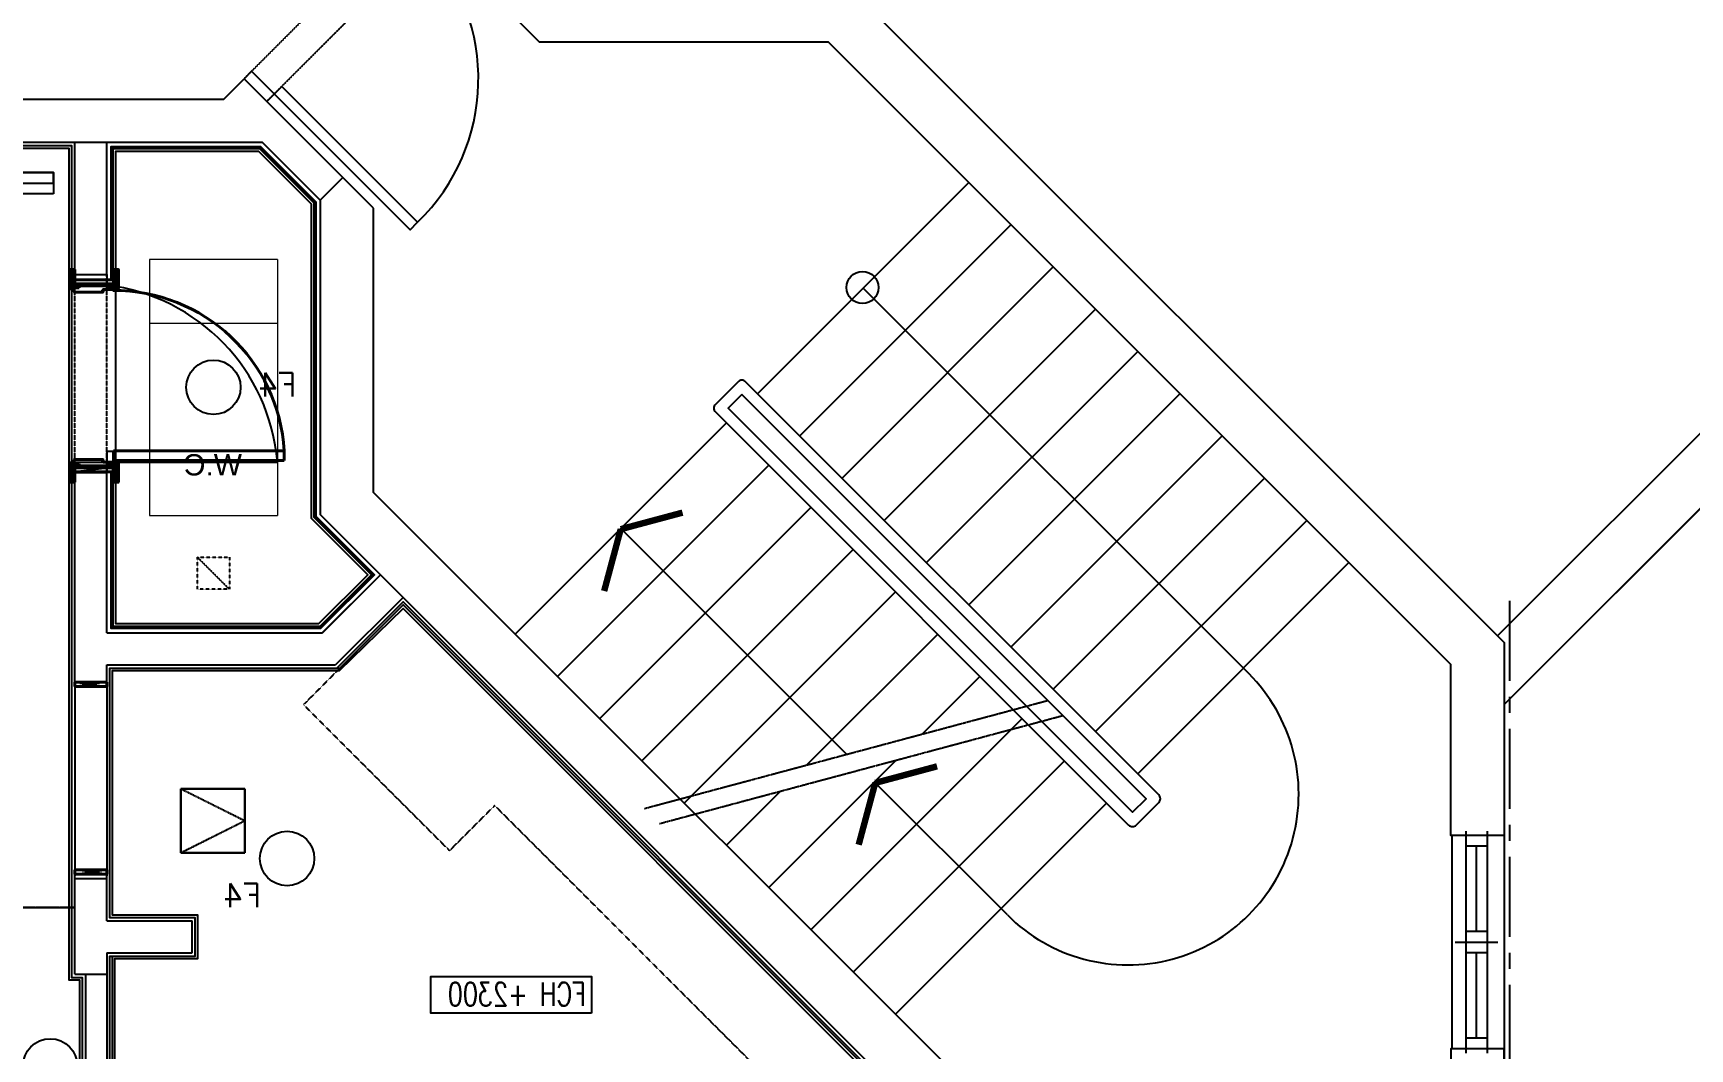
# Model space of a CAD drawing. Header units: millimetres. Extents: x 186805 to 449048, y 2167 to 51540.
# Drawn here: x 377433 to 385198, y 15832 to 20594 of the extents above; entities that cross this region are included whole.
import ezdxf
from ezdxf.enums import TextEntityAlignment as Align

# ---------------------------------------------------------------- set-up
doc = ezdxf.new("R2010")
doc.units = ezdxf.units.MM
for name, pattern in [('BC$0$XR-BAS2-BLOCK-B$1$CENTER', [2, 1.25, -0.25, 0.25, -0.25]), ('CENTER', [2, 1.25, -0.25, 0.25, -0.25]), ('HIDDEN', [0.375, 0.25, -0.125]), ('HIDDEN2', [0.1875, 0.125, -0.0625]), ('PHANTOM2', [1.25, 0.625, -0.125, 0.125, -0.125, 0.125, -0.125]), ('TYPICAL.FLR HVAC DUCTING_xref(NID-R5-MO)$0$TYPICAL FLR.-HVAC_xref$0$HIDDEN', [0.375, 0.25, -0.125])]:
    doc.linetypes.add(name, pattern=pattern)
doc.layers.get('0').update_dxf_attribs({"linetype": 'CONTINUOUS'})
for name, color, linetype, lineweight in [('0-60x60-C', 3, 'CONTINUOUS', 13), ('0-duct-C', 3, 'CONTINUOUS', 20), ('1', 130, 'CONTINUOUS', 40), ('ACCESS PANEL', 170, 'CONTINUOUS', 30), ('BC$0$a-wall', 7, 'CONTINUOUS', 20), ('PIB-FP1$0$A-ANNO-RMNM', 6, 'CONTINUOUS', 5), ('wall', 4, 'CONTINUOUS', 25)]:
    doc.layers.add(name, color=color, linetype=linetype, lineweight=lineweight)
for name, color, linetype in [('0-cornice-C', 3, 'CONTINUOUS'), ('0TG-grid', 9, 'CENTER'), ('0TG-text', 4, 'CONTINUOUS'), ('A-ABOV', 1, 'HIDDEN2'), ('A-ABOVE DOOR', 1, 'HIDDEN2'), ('A-CONC-BLDG', 6, 'CONTINUOUS'), ('a-door', 4, 'CONTINUOUS'), ('A-HANDRAIL', 4, 'CONTINUOUS'), ('A-STAIR', 51, 'CONTINUOUS'), ('a-wall', 140, 'CONTINUOUS'), ('A-WIND', 4, 'CONTINUOUS'), ('ALAN', 6, 'CONTINUOUS'), ('BA$0$DOOR', 8, 'CONTINUOUS'), ('BC-DOOR', 3, 'CONTINUOUS'), ('BC-TILES', 2, 'CONTINUOUS'), ('E-ARMATUR', 2, 'CONTINUOUS'), ('MEP', 16, 'CONTINUOUS'), ('SHADOW LINE', 151, 'CONTINUOUS'), ('TEXT', 3, 'CONTINUOUS')]:
    doc.layers.add(name, color=color, linetype=linetype)
doc.layers.add('D-ACC 200MM THICK', color=7, linetype='CONTINUOUS', true_color=0x48eaef)
doc.styles.add('BW.B$0$SAS', font='sanss___.ttf')
doc.styles.add('ROMANS_075', font='romans.shx', dxfattribs={"width": 0.75})

# ---------------------------------------------------------------- blocks, each defined once
blk = doc.blocks.new('SYM29')
at = {"color": 0, "linetype": 'ByBlock', "const_width": 30}
for points in [[(0, 0), (-150, 259.8)], [(0, 0), (-150, -259.8)]]:
    blk.add_lwpolyline(points, dxfattribs=at)
blk = doc.blocks.new('A$C7C4A1575')
at = {"layer": 'A-ABOV', "color": 8}
blk.add_line((71395.1, 35036.8), (72999.4, 35036.8), dxfattribs=at)
at = {"layer": 'A-ABOVE DOOR', "color": 8, "linetype": 'Continuous'}
blk.add_line((64938.5, 35700), (64938.5, 34700), dxfattribs=at)
at = {"layer": 'A-ABOVE DOOR', "color": 8}
for p, q in [((71245.1, 34000.8), (71245.1, 34900.8)), ((71395.1, 34000.8), (71395.1, 34900.8)), ((71245.1, 33000), (71245.1, 32070)), ((71395.1, 33000), (71395.1, 32070)), ((70495.1, 31259), (69717.3, 30481.2)), ((70495.1, 31259), (69717.3, 30481.2)), ((69823.4, 30375.1), (70601.2, 31152.9)), ((69823.4, 30375.1), (70601.2, 31152.9))]:
    blk.add_line(p, q, dxfattribs=at)
at = {"layer": 'A-CONC-BLDG', "color": 8}
blk.add_line((69995.1, 31759), (70139, 31615.1), dxfattribs=at)
blk.add_lwpolyline([(70139, 31615.1), (70245.1, 31721.2), (70245.1, 33194.8), (66839.9, 36600), (64695.1, 36600), (64695.1, 35700), (64945.1, 35700), (64945.1, 36350), (66736.4, 36350), (69995.1, 33091.3), (69995.1, 31759)], dxfattribs=at)
blk.add_lwpolyline([(64695.1, 33795.1), (64695.1, 34700), (64945.1, 34700), (64945.1, 33898.6), (67862.5, 30981.2), (69217.3, 30981.2), (69361.2, 30837.3), (69255.2, 30731.2), (67759, 30731.2)], close=True, dxfattribs=at)
at = {"layer": 'a-door', "color": 8}
for points in [[(70445.1, 32950), (70445.1, 32900), (71245.1, 32900), (71245.1, 33000)], [(71395.1, 33000), (71395.1, 32950), (70445.1, 32950)], [(71245.1, 32070), (71245.1, 32120), (71395.1, 32120), (71395.1, 32070)], [(70459.8, 31223.7), (69823.4, 31860.1), (69788, 31824.7), (70424.4, 31188.3)], [(70495.1, 31259), (70424.4, 31188.3)], [(70459.8, 31223.7), (70565.9, 31117.6), (70601.2, 31152.9)]]:
    blk.add_lwpolyline(points, dxfattribs=at)
for centre, radius, start, end in [((71354.6, 33026.1), 912.7, 184.78404, 263.10715), ((70438.2, 31152.6), 935.1, 134.04698, 222.85671)]:
    blk.add_arc(centre, radius, start, end, dxfattribs=at)
at = {"layer": 'A-HANDRAIL', "color": 8}
blk.add_lwpolyline([(66455.4, 34651.1, 0.414214), (66420, 34651.1), (66313.9, 34545.1, 0.414214), (66313.9, 34509.7), (68250.8, 32572.8, 0.414267), (68286.2, 32572.8), (68392.3, 32678.9, 0.414228), (68392.3, 32714.2)], format="xyb", close=True, dxfattribs=at)
blk.add_lwpolyline([(68268.5, 32632.9), (68332.2, 32696.6), (66437.7, 34591), (66374, 34527.4)], close=True, dxfattribs=at)
at = {"layer": 'A-STAIR', "color": 8}
for p, q in [((67548.5, 35537.9), (66558.6, 34547.9)), ((67746.5, 35339.9), (66756.6, 34349.9)), ((67944.5, 35141.9), (66954.6, 34151.9)), ((67024, 35072.4), (67646.3, 34450.2)), ((68142.5, 34943.9), (67545.5, 34346.9)), ((68340.5, 34745.9), (68086.4, 34491.8)), ((68538.5, 34547.9), (67548.5, 33558)), ((66412.9, 34410.7), (65423, 33420.8)), ((67963.9, 34369.3), (67350.5, 33756)), ((68736.5, 34349.9), (67746.5, 33360)), ((67775.9, 34320.5), (68835.5, 33261)), ((66610.9, 34212.7), (65621, 33222.8)), ((67423, 34224.4), (67152.5, 33953.9)), ((68934.4, 34151.9), (67944.5, 33162)), ((66808.9, 34014.7), (65819, 33024.8)), ((67702.8, 32130.9), (65892.6, 33941.1)), ((69132.4, 33953.9), (68142.5, 32964)), ((67006.9, 33816.7), (66017, 32826.8)), ((69330.4, 33756), (68340.5, 32766)), ((67204.9, 33618.7), (66214.9, 32628.8)), ((67402.9, 33420.8), (66412.9, 32430.8)), ((67600.9, 33222.8), (66610.9, 32232.8)), ((67798.9, 33024.8), (66808.9, 32034.8)), ((67996.9, 32826.8), (67006.9, 31836.8)), ((68194.8, 32628.8), (67204.9, 31638.8))]:
    blk.add_line(p, q, dxfattribs=at)
at = {"layer": 'A-STAIR', "color": 8, "linetype": 'PHANTOM2'}
for p, q in [((68654.5, 34644), (66764, 34137.5)), ((68725.2, 34573.3), (66834.7, 34066.8))]:
    blk.add_line(p, q, dxfattribs=at)
at = {"layer": 'A-STAIR', "color": 8}
blk.add_circle((67702.8, 32130.9), 75, dxfattribs=at)
blk.add_arc((66458.3, 34506.7), 800, 45, 225, dxfattribs=at)
at = {"layer": 'a-wall', "color": 8}
for p, q in [((71345.1, 35348.7), (71345.1, 37362.3)), ((71245.1, 35250), (71245.1, 37320.9)), ((71395.1, 35350), (71245.1, 35350)), ((71395.1, 35350), (71395.1, 34900.8)), ((70845.1, 35250), (70845.1, 35100)), ((71245.1, 35250), (70845.1, 35250)), ((71245.1, 35100), (70845.1, 35100)), ((71245.1, 35100), (71245.1, 34900.8)), ((71395.1, 34900.8), (71245.1, 34900.8)), ((64695.1, 34086.4), (63396.9, 32788.2)), ((71245.1, 34000.8), (71395.1, 34000.8)), ((71245.1, 34000.8), (71245.1, 33900)), ((71395.1, 34000.8), (71395.1, 33000)), ((69856.2, 33583.7), (70172.5, 33900)), ((71245.1, 33900), (70172.5, 33900)), ((63573.6, 32611.4), (64726.2, 33764)), ((69962.3, 33477.7), (70234.6, 33750)), ((71245.1, 33750), (70234.6, 33750)), ((71245.1, 33750), (71245.1, 33000)), ((71245.1, 33000), (71395.1, 33000)), ((71245.1, 32070), (71245.1, 31450)), ((71395.1, 32070), (71245.1, 32070)), ((71395.1, 32070), (71395.1, 31450)), ((70245.1, 31721.2), (70516.3, 31450)), ((70139, 31615.1), (70601.2, 31152.9)), ((71245.1, 31450), (70516.3, 31450)), ((71647.6, 31450), (71395.1, 31450)), ((70698.3, 31250), (70601.2, 31152.9)), ((70696.7, 31250), (71647.6, 31250))]:
    blk.add_line(p, q, dxfattribs=at)
at = {"layer": 'A-WIND', "color": 8}
for p, q in [((64775.1, 34680), (64775.1, 35720)), ((64875.1, 34680), (64875.1, 35720)), ((64775.1, 35650), (64875.1, 35650)), ((64825.1, 35650), (64825.1, 35250)), ((64925.1, 35200), (64725.1, 35200)), ((64775.1, 35250), (64875.1, 35250)), ((64775.1, 35150), (64875.1, 35150)), ((64825.1, 35150), (64825.1, 34750)), ((64775.1, 34750), (64875.1, 34750))]:
    blk.add_line(p, q, dxfattribs=at)
at = {"layer": 'ALAN', "color": 8}
blk.add_lwpolyline([(60642.7, 30034), (61968.5, 31359.8), (62003.9, 31324.4), (63418.1, 32738.7), (63382.7, 32774), (64695.1, 34086.4), (64695.1, 45150), (65870.1, 45150), (65870.1, 45100), (67870.1, 45100), (67870.1, 45150), (69570.1, 45150), (69570.1, 45100), (71570.1, 45100), (71570.1, 45150), (73270.1, 45150), (73270.1, 45100), (75270.1, 45100), (75270.1, 45150), (75543.3, 45150), (75686.4, 45007), (76075.3, 45395.9, -2.414214), (78479.5, 45395.9), (83782.8, 40092.6)], format="xyb", dxfattribs=at)
at = {"layer": 'A-STAIR', "color": 8, "xscale": -1, "rotation": 135.0000000005895}
for p in [(67643.1, 34453.4), (68836, 33264)]:
    blk.add_blockref('SYM29', p, dxfattribs=at)
blk = doc.blocks.new('A$C32DD6ECA')
at = {"layer": '0-60x60-C', "color": 16, "xscale": 0.04183124983683228, "yscale": 0.04183124983683228, "zscale": 0.04183124983683228, "rotation": 180}
blk.add_blockref('A$C7C4A1575', (4397.08, 2202.64), dxfattribs=at)
blk = doc.blocks.new('f44')
at = {"layer": 'E-ARMATUR', "color": 16}
blk.add_circle((0, 0), 127.5, dxfattribs=at)
blk = doc.blocks.new('F33')
at = {"layer": 'E-ARMATUR', "color": 16, "const_width": 31.1}
blk.add_lwpolyline([(-17.7, 0, 1), (17.7, 0, 1)], format="xyb", close=True, dxfattribs=at)
at = {"layer": 'E-ARMATUR', "color": 16}
blk.add_circle((0, 0), 127.5, dxfattribs=at)
blk = doc.blocks.new('A$C35C014DB')
at = {"color": 9}
blk.add_line((6089.7, 14732.9), (6075.6, 14732.9), dxfattribs=at)
at = {"color": 9, "linetype": 'HIDDEN2', "ltscale": 0.5}
for p, q in [((6075.6, 14732.9), (6247.1, 14561.5)), ((5562.6, 13877), (6247.1, 14561.5)), ((5562.6, 13877), (5350.5, 14089.1))]:
    blk.add_line(p, q, dxfattribs=at)
at = {"color": 9}
for points in [[(8907.8, 17182.9), (7333.6, 17182.9), (7333.6, 13282.9), (7283.6, 13282.9), (7283.6, 11279.4), (6233.6, 10229.4), (6233.6, 8512.9), (7749.1, 8512.9)], [(6075.6, 14732.9), (6075.6, 14732.9), (5779.7, 15028.9), (3393.6, 12642.8), (3393.6, 9972.9), (6043.6, 9972.9), (6043.6, 10572.9), (6243.6, 10572.9), (6243.6, 10437.4), (7143.6, 11337.4), (7142.2, 13383), (6753.6, 13382.9), (6753.6, 13562.9), (7153.6, 13562.9), (7153.6, 14732.9), (7153.6, 14732.9)]]:
    blk.add_lwpolyline(points, dxfattribs=at)
blk.add_lwpolyline([(6053.6, 9962.9), (6053.6, 10562.9), (6233.6, 10562.9), (6233.6, 10413.2), (7153.6, 11333.2), (7153.6, 13382.9), (6753.6, 13382.9), (6753.6, 13562.9), (7153.6, 13562.9), (7153.6, 14732.9), (6089.7, 14732.9), (5779.7, 15043), (3383.6, 12646.9), (3383.6, 9962.9)], close=True, dxfattribs=at)
at = {"color": 9, "linetype": 'HIDDEN2', "ltscale": 0.5}
blk.add_lwpolyline([(5350.5, 14089.1), (3754.6, 12493.2), (3754.6, 11966), (3393.6, 11966)], dxfattribs=at)
at = {"layer": '0-60x60-C', "color": 1}
for p, q in [((6368.6, 16647.9), (6968.6, 16647.9)), ((6368.6, 16647.9), (6368.6, 15447.9)), ((6968.6, 16647.9), (6968.6, 15447.9)), ((6368.6, 16347.9), (6968.6, 16347.9)), ((6968.6, 15747.9), (6368.6, 15747.9)), ((6968.6, 15447.9), (6368.6, 15447.9))]:
    blk.add_line(p, q, dxfattribs=at)
at = {"layer": '0-cornice-C', "color": 5}
blk.add_line((8922.8, 13611.2), (7318.6, 13611.2), dxfattribs=at)
at = {"layer": '0-duct-C', "color": 2}
blk.add_lwpolyline([(6189.1, 15201.4, 0, 0, 0), (6259.5, 15201.4, 0, 0, 0), (6259.5, 15224.3, 0, 0, 0), (6308.9, 15179.7, 0, 0, 0), (6308.9, 15201.4, 0, 0, 0), (6368.6, 15201.4, 40, 0, 0), (6468.6, 15201.4, 0, 0, 0)], format="xyseb", dxfattribs=at)
at = {"layer": '0TG-grid', "linetype": 'BC$0$XR-BAS2-BLOCK-B$1$CENTER', "ltscale": 300}
blk.add_line((593.6, 15047.9), (593.6, 1497.9), dxfattribs=at)
at = {"layer": '1', "color": 8}
for p, q in [((7113.6, 16513.9), (7113.6, 16599.9)), ((7115.6, 16601.9), (7138.6, 16601.9)), ((7118.1, 16519.9), (7118.1, 16593.9)), ((7120.1, 16595.9), (7136.1, 16595.9)), ((7136.1, 16585.9), (7133.1, 16585.9)), ((7133.1, 16585.9), (7133.1, 16529.9)), ((7136.1, 16595.9), (7136.1, 16585.9)), ((7137.2, 16534.9), (7137.2, 16552.9)), ((7137.2, 16552.9), (7318.6, 16552.9)), ((7318.6, 16600.9), (7318.6, 16524.9)), ((7341.6, 16600.9), (7318.6, 16600.9)), ((7318.6, 16552.9), (7318.6, 16534.9)), ((7337.1, 16595.9), (7321.1, 16595.9)), ((7321.1, 16595.9), (7321.1, 16585.9)), ((7321.1, 16585.9), (7324.1, 16585.9)), ((7324.1, 16585.9), (7324.1, 16529.9)), ((7339.1, 16519.9), (7339.1, 16593.9)), ((7343.6, 16512.9), (7343.6, 16598.9)), ((7136.1, 16511.9), (7115.6, 16511.9)), ((7136.1, 16519.9), (7118.1, 16519.9)), ((7118.1, 16517.9), (7118.1, 16519.9)), ((7118.1, 16519.9), (7158.1, 16519.9)), ((7158.1, 16515.9), (7120.1, 16515.9)), ((7133.1, 16529.9), (7136.1, 16529.9)), ((7136.1, 16529.9), (7136.1, 16519.9)), ((7171.1, 16524.9), (7136.1, 16524.9)), ((7136.1, 16524.9), (7136.1, 16519.9)), ((7136.1, 16519.9), (7160.1, 16519.9)), ((7160.1, 16515.9), (7136.1, 16515.9)), ((7136.1, 16515.9), (7136.1, 16509.9)), ((7318.6, 16534.9), (7137.2, 16534.9)), ((7138.1, 16507.9), (7184.1, 16507.9)), ((7156.6, 16534.9), (7156.6, 16524.9)), ((7156.6, 16524.9), (7300.6, 16524.9)), ((7158.1, 16519.9), (7158.1, 16515.9)), ((7160.1, 16519.9), (7160.1, 16515.9)), ((7211.1, 16524.9), (7176.1, 16524.9)), ((7186.1, 16505.9), (7186.1, 16504.2)), ((7186.1, 16504.2), (7187.1, 16504.2)), ((7186.1, 16502.1), (7188.1, 16502.1)), ((7186.1, 16502.1), (7186.1, 16496.9)), ((7187.1, 16504.2), (7189.1, 16504.2)), ((7188.1, 16502.1), (7189.1, 16502.1)), ((7188.1, 16494.9), (7319.1, 16494.9)), ((7189.1, 16502.1), (7189.1, 16504.2)), ((7211.1, 16524.9), (7216.1, 16524.9)), ((7281.1, 16524.9), (7216.1, 16524.9)), ((7321.1, 16524.9), (7286.1, 16524.9)), ((7297.1, 16515.9), (7297.1, 16519.9)), ((7297.1, 16519.9), (7321.1, 16519.9)), ((7321.1, 16515.9), (7297.1, 16515.9)), ((7299.1, 16519.9), (7299.1, 16515.9)), ((7339.1, 16519.9), (7299.1, 16519.9)), ((7299.1, 16515.9), (7337.1, 16515.9)), ((7300.6, 16534.9), (7300.6, 16524.9)), ((7324.1, 16529.9), (7321.1, 16529.9)), ((7321.1, 16529.9), (7321.1, 16519.9)), ((7321.1, 16519.9), (7321.1, 16524.9)), ((7321.1, 16519.9), (7339.1, 16519.9)), ((7321.1, 16496.9), (7321.1, 16515.9)), ((7321.1, 16510.9), (7341.6, 16510.9)), ((7339.1, 16517.9), (7339.1, 16519.9)), ((6336.7, 15705.7), (6336.7, 15750.7)), ((6336.7, 15750.7), (7136.7, 15750.7)), ((7136.7, 15705.7), (6336.7, 15705.7)), ((7113.1, 15691.9), (7113.1, 15605.9)), ((7136.1, 15693.9), (7115.6, 15693.9)), ((7118.1, 15687.9), (7118.1, 15685.9)), ((7136.1, 15685.9), (7118.1, 15685.9)), ((7118.1, 15685.9), (7118.1, 15611.9)), ((7118.1, 15685.9), (7158.1, 15685.9)), ((7158.1, 15689.9), (7120.1, 15689.9)), ((7136.1, 15689.9), (7136.1, 15695.9)), ((7160.1, 15689.9), (7136.1, 15689.9)), ((7136.1, 15680.9), (7136.1, 15685.9)), ((7136.1, 15685.9), (7160.1, 15685.9)), ((7136.1, 15675.9), (7136.1, 15685.9)), ((7136.7, 15750.7), (7136.7, 15705.7)), ((7138.1, 15697.9), (7184.1, 15697.9)), ((7158.1, 15685.9), (7158.1, 15689.9)), ((7160.1, 15685.9), (7160.1, 15689.9)), ((7186.1, 15703.8), (7186.1, 15708.9)), ((7186.1, 15703.8), (7188.1, 15703.8)), ((7186.1, 15699.9), (7186.1, 15701.7)), ((7186.1, 15701.7), (7187.1, 15701.7)), ((7187.1, 15701.7), (7189.1, 15701.7)), ((7188.1, 15710.9), (7319.1, 15710.9)), ((7188.1, 15703.8), (7189.1, 15703.8)), ((7189.1, 15703.8), (7189.1, 15701.7)), ((7321.1, 15689.9), (7297.1, 15689.9)), ((7297.1, 15689.9), (7297.1, 15685.9)), ((7297.1, 15685.9), (7321.1, 15685.9)), ((7299.1, 15685.9), (7299.1, 15689.9)), ((7299.1, 15689.9), (7337.1, 15689.9)), ((7339.1, 15685.9), (7299.1, 15685.9)), ((7321.1, 15708.9), (7321.1, 15689.9)), ((7321.1, 15694.9), (7341.6, 15694.9)), ((7321.1, 15675.9), (7321.1, 15685.9)), ((7321.1, 15685.9), (7339.1, 15685.9)), ((7321.1, 15685.9), (7321.1, 15680.9)), ((7339.1, 15687.9), (7339.1, 15685.9)), ((7339.1, 15685.9), (7339.1, 15611.9)), ((7343.6, 15692.9), (7343.6, 15606.9)), ((7120.1, 15609.9), (7136.1, 15609.9)), ((7133.1, 15619.9), (7133.1, 15675.9)), ((7133.1, 15675.9), (7136.1, 15675.9)), ((7136.1, 15619.9), (7133.1, 15619.9)), ((7171.1, 15680.9), (7136.1, 15680.9)), ((7136.1, 15609.9), (7136.1, 15619.9)), ((7318.6, 15670.9), (7138.6, 15670.9)), ((7138.6, 15670.9), (7138.6, 15652.9)), ((7138.6, 15652.9), (7318.6, 15652.9)), ((7156.6, 15670.9), (7156.6, 15680.9)), ((7156.6, 15680.9), (7300.6, 15680.9)), ((7211.1, 15680.9), (7176.1, 15680.9)), ((7211.1, 15680.9), (7216.1, 15680.9)), ((7281.1, 15680.9), (7216.1, 15680.9)), ((7321.1, 15680.9), (7286.1, 15680.9)), ((7300.6, 15670.9), (7300.6, 15680.9)), ((7318.6, 15604.9), (7318.6, 15680.9)), ((7318.6, 15652.9), (7318.6, 15670.9)), ((7324.1, 15675.9), (7321.1, 15675.9)), ((7321.1, 15619.9), (7324.1, 15619.9)), ((7321.1, 15609.9), (7321.1, 15619.9)), ((7337.1, 15609.9), (7321.1, 15609.9)), ((7324.1, 15619.9), (7324.1, 15675.9)), ((7115.6, 15603.9), (7138.6, 15603.9)), ((7341.6, 15604.9), (7318.6, 15604.9)), ((7168.6, 14667.2), (7168.6, 14647.2)), ((7318.6, 14667.2), (7168.6, 14667.2)), ((7168.6, 14647.2), (7318.6, 14647.2)), ((7318.6, 14647.2), (7318.6, 14667.2)), ((7168.6, 13767.2), (7168.6, 13787.2)), ((7168.6, 13787.2), (7318.6, 13787.2)), ((7318.6, 13767.2), (7168.6, 13767.2)), ((7318.6, 13787.2), (7318.6, 13767.2))]:
    blk.add_line(p, q, dxfattribs=at)
for centre, radius, start, end in [((7115.6, 16599.9), 2, 90, 180), ((7120.1, 16593.9), 2, 90, 180), ((7337.1, 16593.9), 2, 360, 90), ((7341.6, 16598.9), 2, 360, 90), ((7133.8, 15704.9), 798.1, 89.55525, 176.71086), ((7115.6, 16513.9), 2, 180, 270), ((7120.1, 16517.9), 2, 180, 270), ((7138.1, 16509.9), 2, 180, 270), ((7184.1, 16505.9), 2, 360, 90), ((7188.1, 16496.9), 2, 180, 270), ((7319.1, 16496.9), 2, 270, 360), ((7337.1, 16517.9), 2, 270, 360), ((7341.6, 16512.9), 2, 270, 360), ((7115.5, 15691.5), 2.5, 88.42271, 168.49908), ((7120.1, 15687.9), 2, 90, 180), ((7138.1, 15695.9), 2, 90, 180), ((7184.1, 15699.9), 2, 270, 0), ((7188.1, 15708.9), 2, 90, 180), ((7319.1, 15708.9), 2, 0, 90), ((7337.1, 15687.9), 2, 0, 90), ((7341.6, 15692.9), 2, 0, 90), ((7120.1, 15611.9), 2, 180, 270), ((7337.1, 15611.9), 2, 270, 0), ((7115.5, 15606.4), 2.5, 191.50092, 271.57729), ((7341.6, 15606.9), 2, 270, 0)]:
    blk.add_arc(centre, radius, start, end, dxfattribs=at)
at = {"layer": 'A-ABOV'}
blk.add_line((7318.6, 13611.2), (8922.8, 13611.2), dxfattribs=at)
at = {"layer": 'A-ABOVE DOOR'}
for p, q in [((7168.6, 15647.9), (7168.6, 16577.9)), ((7318.6, 15647.9), (7318.6, 16577.9)), ((7168.6, 14667.2), (7168.6, 13767.2)), ((7318.6, 14667.2), (7318.6, 13767.2))]:
    blk.add_line(p, q, dxfattribs=at)
at = {"layer": 'A-CONC-BLDG'}
blk.add_line((5918.6, 16888.9), (6062.5, 17032.8), dxfattribs=at)
blk.add_lwpolyline([(6062.5, 17032.8), (6168.6, 16926.8), (6168.6, 15453.1), (2763.4, 12047.9), (618.6, 12047.9), (618.6, 12947.9), (868.6, 12947.9), (868.6, 12297.9), (2659.8, 12297.9), (5918.6, 15556.7), (5918.6, 16888.9)], dxfattribs=at)
at = {"layer": 'a-wall'}
for p, q in [((7168.6, 14667.2), (7318.6, 14667.2)), ((7318.6, 13297.9), (7168.6, 13297.9))]:
    blk.add_line(p, q, dxfattribs=at)
at = {"layer": 'ACCESS PANEL', "linetype": 'HIDDEN', "ltscale": 0.4}
for p, q in [((6821.5, 14166.8), (6521.5, 14016.8)), ((6521.5, 14016.8), (6821.5, 13866.8))]:
    blk.add_line(p, q, dxfattribs=at)
at = {"layer": 'ACCESS PANEL', "linetype": 'HIDDEN2', "ltscale": 1.5}
blk.add_lwpolyline([(6521.5, 13866.8), (6821.5, 13866.8), (6821.5, 14166.8), (6521.5, 14166.8)], close=True, dxfattribs=at)
at = {"layer": 'BA$0$DOOR'}
for p, q in [((7168.6, 14667.2), (7318.6, 14647.2)), ((7318.6, 14667.2), (7168.6, 14647.2)), ((7168.6, 13767.2), (7318.6, 13787.2)), ((7318.6, 13767.2), (7168.6, 13787.2))]:
    blk.add_line(p, q, dxfattribs=at)
at = {"layer": 'BC$0$a-wall'}
for q in [(7318.6, 13767.2), (7168.6, 13297.9)]:
    blk.add_line((7318.6, 13297.9), q, dxfattribs=at)
at = {"layer": 'BC-DOOR', "color": 1}
blk.add_line((7138.6, 15672.9), (7318.6, 15652.9), dxfattribs=at)
at = {"layer": 'BC-TILES', "color": 71}
for points in [[(7148.6, 16552.9), (7148.6, 17177.9), (6448, 17177.9), (6188.6, 16918.5), (6188.6, 15444.8), (5914, 15170.3), (6166.3, 14917.9), (7148.6, 14917.9), (7148.6, 15652.9)], [(7142.6, 16552.9), (7142.6, 17171.9), (6450.5, 17171.9), (6194.6, 16916), (6194.6, 15442.4), (5922.5, 15170.3), (6168.8, 14923.9), (7142.6, 14923.9), (7142.6, 15652.9)]]:
    blk.add_lwpolyline(points, dxfattribs=at)
at = {"layer": 'BC-TILES'}
blk.add_lwpolyline([(7138.6, 16552.9), (7138.6, 17167.9), (6452.2, 17167.9), (6198.6, 16914.3), (6198.6, 15440.7), (5928.2, 15170.3), (6170.5, 14927.9), (7138.6, 14927.9), (7138.6, 15652.9)], dxfattribs=at)
blk.add_lwpolyline([(7138.6, 16552.9), (7138.6, 17167.9), (6452.2, 17167.9), (6198.6, 16914.3), (6198.6, 15440.7), (5928.2, 15170.3), (6170.5, 14927.9), (7138.6, 14927.9), (7138.6, 15652.9)], dxfattribs=at)
at = {"layer": 'D-ACC 200MM THICK'}
blk.add_line((7318.6, 17197.9), (7168.6, 17197.9), dxfattribs=at)
at = {"layer": 'MEP'}
blk.add_line((8822.8, 17055.6), (7418.6, 17055.6), dxfattribs=at)
at = {"layer": 'MEP', "linetype": 'TYPICAL.FLR HVAC DUCTING_xref(NID-R5-MO)$0$TYPICAL FLR.-HVAC_xref$0$HIDDEN', "ltscale": 0.5}
blk.add_line((6593.6, 15102.9), (6743.6, 15252.9), dxfattribs=at)
at = {"layer": 'MEP'}
for points in [[(7418.6, 17055.6), (8822.8, 17055.6), (8822.8, 17005.6), (7418.6, 17005.6)], [(7418.6, 16955.6), (8822.8, 16955.6), (8822.8, 17055.6), (7418.6, 17055.6)]]:
    blk.add_lwpolyline(points, close=True, dxfattribs=at)
at = {"layer": 'MEP', "linetype": 'TYPICAL.FLR HVAC DUCTING_xref(NID-R5-MO)$0$TYPICAL FLR.-HVAC_xref$0$HIDDEN', "ltscale": 0.5}
blk.add_lwpolyline([(6743.6, 15252.9), (6593.6, 15252.9), (6593.6, 15102.9), (6743.6, 15102.9)], close=True, dxfattribs=at)
at = {"layer": 'PIB-FP1$0$A-ANNO-RMNM', "color": 4, "linetype": 'HIDDEN2'}
blk.add_line((7168.6, 13297.9), (7168.6, 13236.1), dxfattribs=at)
at = {"layer": 'SHADOW LINE'}
for points in [[(8895.8, 17170.9), (7345.6, 17170.9), (7345.6, 13270.9), (7295.6, 13270.9), (7295.6, 11274.4), (6245.6, 10224.4), (6245.6, 8524.9), (7754, 8524.9)], [(7126.6, 16552.9), (7126.6, 17155.9), (6457.2, 17155.9), (6210.6, 16909.4), (6210.6, 15435.7), (5945.1, 15170.3), (6175.5, 14939.9), (7126.6, 14939.9), (7126.6, 16552.9)]]:
    blk.add_lwpolyline(points, dxfattribs=at)
blk.add_lwpolyline([(6031.6, 9984.9), (6031.6, 10584.9), (6255.6, 10584.9), (6255.6, 10466.4), (7131.6, 11342.4), (7130.2, 13371), (6741.6, 13370.9), (6741.6, 13574.9), (7141.6, 13574.9), (7141.6, 14720.9), (6077.4, 14720.9), (5779.7, 15011.9), (3405.6, 12637.8), (3405.6, 9984.9)], close=True, dxfattribs=at)
at = {"layer": 'TEXT', "color": 4}
blk.add_lwpolyline([(4897.2, 13115.3), (5649.7, 13115.3), (5649.7, 13287.1), (4897.2, 13287.1)], close=True, dxfattribs=at)
at = {"layer": 'wall'}
for p, q in [((6062.5, 17032.8), (6524.7, 17495)), ((6620.1, 17399.5), (6524.7, 17495)), ((6620.1, 17397.9), (7571.1, 17397.9)), ((6168.6, 16926.8), (6439.8, 17197.9)), ((7168.6, 17197.9), (6439.8, 17197.9)), ((7168.6, 16577.9), (7168.6, 17197.9)), ((7571.1, 17197.9), (7318.6, 17197.9)), ((7318.6, 16577.9), (7318.6, 17197.9)), ((7318.6, 16577.9), (7168.6, 16577.9)), ((7168.6, 15647.9), (7318.6, 15647.9)), ((7168.6, 14897.9), (7168.6, 15647.9)), ((7318.6, 14667.2), (7318.6, 15647.9)), ((5885.7, 15170.3), (6158.1, 14897.9)), ((5779.7, 15064.2), (6095.9, 14747.9)), ((7168.6, 14897.9), (6158.1, 14897.9)), ((7168.6, 14747.9), (6095.9, 14747.9)), ((7168.6, 14667.2), (7168.6, 14747.9)), ((7168.6, 14667.2), (7318.6, 14667.2)), ((7318.6, 13767.2), (7168.6, 13767.2)), ((7168.6, 13547.9), (7168.6, 13767.2)), ((7318.6, 13297.9), (7318.6, 13767.2)), ((6768.6, 13397.9), (6768.6, 13547.9)), ((7168.6, 13547.9), (6768.6, 13547.9)), ((7168.6, 13397.9), (6768.6, 13397.9)), ((7168.6, 13397.9), (7168.6, 11327)), ((7318.6, 13297.9), (7168.6, 13297.9)), ((7268.6, 13299.2), (7268.6, 11285.6))]:
    blk.add_line(p, q, dxfattribs=at)
at = {"layer": 'MEP', "xscale": -1, "rotation": 180}
for name, p in [('f44', (6668.6, 16049.3)), ('f44', (6323.3, 13840.4)), ('F33', (7433.6, 12867.9))]:
    blk.add_blockref(name, p, dxfattribs=at)
at = {"layer": '0TG-text', "style": 'BW.B$0$SAS'}
blk.add_text('W.C', height=100, dxfattribs=at).set_placement((6670.6, 15635.8), align=Align.CENTER)
at = {"layer": 'TEXT', "color": 2, "linetype": 'Continuous', "style": 'ROMANS_075'}
for p in [(6279.9, 16006.3), (6444, 13612.4)]:
    blk.add_text('F4', height=110, dxfattribs=at).set_placement(p)
at = {"layer": 'TEXT', "color": 2, "linetype": 'Continuous', "insert": (4923.2, 13204.8), "char_height": 110, "attachment_point": 4, "style": 'ROMANS_075'}
blk.add_mtext('FCH +2300', dxfattribs=at)

msp = doc.modelspace()

# ---------------------------------------------------------------- block references
at = {"linetype": 'ByBlock', "xscale": -1}
msp.add_blockref('A$C35C014DB', (384946.5, 2884.3), dxfattribs=at)
at = {"layer": '0-60x60-C', "color": 16, "xscale": 23.90557308239969, "yscale": 23.90557308239969, "zscale": 23.90557308239969}
msp.add_blockref('A$C32DD6ECA', (343908.2, -1123), dxfattribs=at)

doc.saveas('drawing.dxf')
